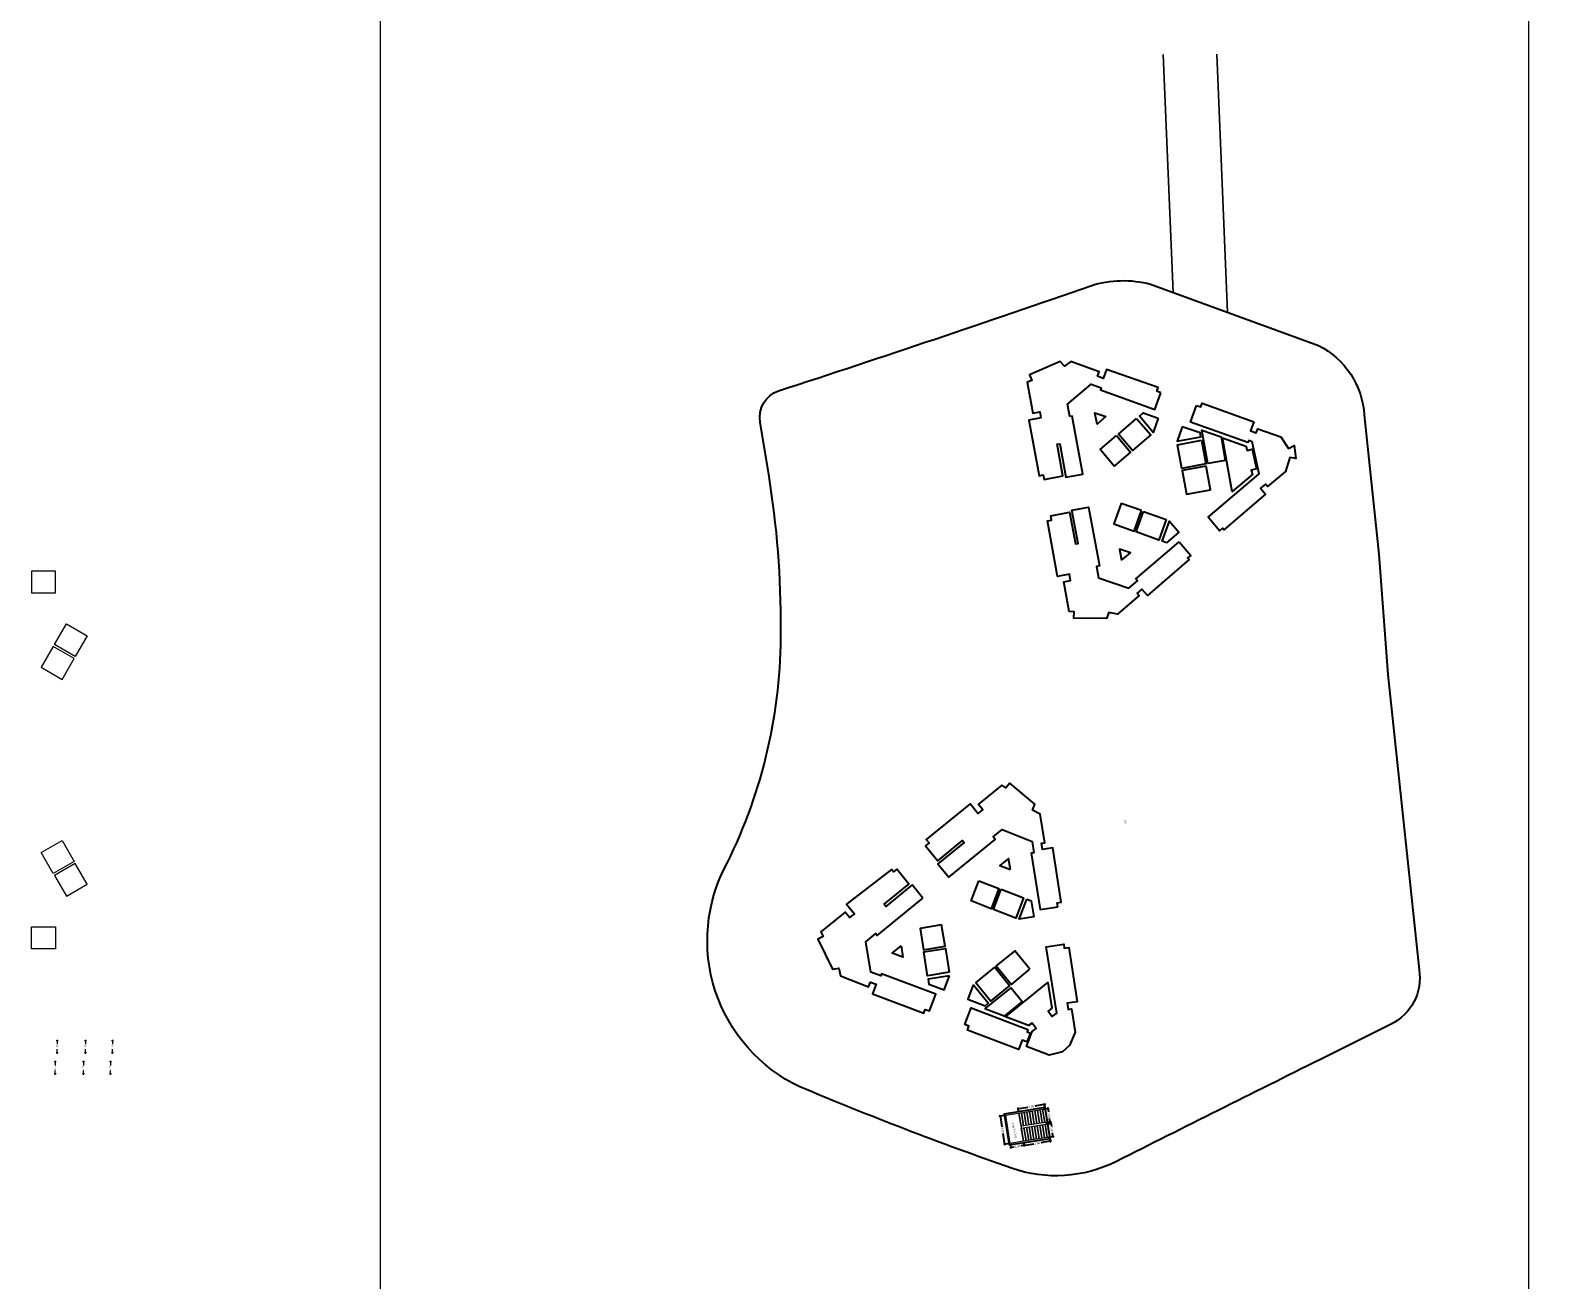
# Model space of a CAD drawing. Header units: metres. Extents: x 256329 to 886268, y -249371 to 355.
# Drawn here: x 286679.9 to 286850.1, y -1411 to -1270.8 of the extents above; entities that cross this region are included whole.
import ezdxf

# ---------------------------------------------------------------- set-up
doc = ezdxf.new("R2010")
doc.units = ezdxf.units.M
doc.header["$MEASUREMENT"] = 0
doc.header["$PDMODE"] = 35
doc.linetypes.add('CONTINOUS', pattern=[0])
doc.layers.get('0').update_dxf_attribs({"lineweight": 18})
doc.layers.get('Defpoints').update_dxf_attribs({"lineweight": 20})
doc.layers.add('A_TEXT', color=4, linetype='Continuous', lineweight=0, transparency=0.3)
for name, color, linetype, plot in [('BLK_2_FLR_3_BLT_UP_AREA', 7, 'Continuous', False), ('BLK_2_FLR_3_BLT_UP_AREA_DEDUCT', 7, 'Continuous', False), ('BLK_2_FLR_3_STAIR_5', 7, 'Continuous', False)]:
    doc.layers.add(name, color=color, linetype=linetype, plot=plot)
for name, color, linetype, lineweight in [('BLK_2_FLR_3_EXIT_WIDTH_DOOR', 1, 'Continuous', 0), ('BLK_2_FLR_3_EXIT_WIDTH_STAIR', 1, 'Continuous', 0), ('BLK_2_FLR_3_LIFT_1', 1, 'Continuous', 0), ('BLK_2_FLR_3_LIFT_11', 1, 'Continuous', 0), ('BLK_2_FLR_3_LIFT_12', 1, 'Continuous', 0), ('BLK_2_FLR_3_LIFT_5', 1, 'Continuous', 0), ('BLK_2_FLR_3_LIFT_6', 1, 'Continuous', 0), ('BLK_2_FLR_3_LIFT_7', 1, 'Continuous', 0), ('BLK_2_FLR_3_STAIR_5_FLIGHT_1', 7, 'Continuous', 0), ('BLK_2_FLR_3_STAIR_5_FLIGHT_2', 7, 'Continuous', 0), ('BLK_2_FLR_3_STAIR_5_LANDING_1', 7, 'Continuous', 0)]:
    doc.layers.add(name, color=color, linetype=linetype, lineweight=lineweight)
doc.styles.add('Arial', font='arial.ttf')
doc.styles.get("Standard").update_dxf_attribs({"font": 'arial.ttf'})
doc.dimstyles.new('METRIC DIM', dxfattribs={"dimtxt": 0.23, "dimasz": 0.18, "dimexe": 0.1, "dimexo": 0.1, "dimgap": 0.09, "dimtad": 0, "dimzin": 0, "dimdsep": 46, "dimtxsty": 'Standard', "dimblk": 'OBLIQUE', "dimcen": 0, "dimdle": 0.1, "dimclrd": 147, "dimclre": 147, "dimclrt": 7, "dimadec": 0, "dimazin": 0, "dimtfac": 1, "dimtofl": 0, "dimtmove": 0, "dimatfit": 2, "dimfxl": 0.125, "dimtolj": 1, "dimtzin": 0, "dimarcsym": 0})
doc.dimstyles.new('RM DIM', dxfattribs={"dimtxt": 0.15, "dimasz": 0.1, "dimexe": 0.1, "dimexo": 0.1, "dimgap": 0.09, "dimtad": 0, "dimzin": 0, "dimdsep": 46, "dimtxsty": 'Standard', "dimblk": 'OBLIQUE', "dimcen": 0, "dimdle": 0.1, "dimclrd": 147, "dimclre": 147, "dimclrt": 7, "dimadec": 0, "dimazin": 0, "dimtfac": 1, "dimtofl": 0, "dimtmove": 1, "dimatfit": 2, "dimfxl": 0.125, "dimtolj": 1, "dimtzin": 0, "dimlwd": -1, "dimlwe": -1, "dimarcsym": 0})

# ---------------------------------------------------------------- blocks, each defined once
blk = doc.blocks.new('_Oblique')
at = {"color": 0, "linetype": 'ByBlock', "lineweight": -2}
blk.add_line((-0.5, -0.5), (0.5, 0.5), dxfattribs=at)
blk = doc.blocks.new('*D1407')
at = {"layer": 'BLK_2_FLR_3_STAIR_5_FLIGHT_1', "color": 147, "lineweight": -2, "transparency": 16777216}
for p, q in [((286794.331506, -1395.067885), (286794.404875, -1395.52654)), ((286791.327996, -1395.91746), (286792.524537, -1395.726056)), ((286791.369168, -1395.541754), (286791.442537, -1396.000409)), ((286794.487824, -1395.412), (286793.291283, -1395.603404))]:
    blk.add_line(p, q, dxfattribs=at)
at = {"layer": 'Defpoints', "color": 0, "linetype": 'CONTINOUS', "transparency": 16777216}
for p in [(286794.315711, -1394.96914, 101009.856447), (286791.353372, -1395.44301, 101009.856447), (286791.426741, -1395.901665)]:
    blk.add_point(p, dxfattribs=at)
at = {"layer": 'BLK_2_FLR_3_STAIR_5_FLIGHT_1', "color": 147, "linetype": 'CONTINOUS', "lineweight": -2, "transparency": 16777216, "xscale": 0.18, "yscale": 0.18, "zscale": 0.18}
for p, rotation in [((286791.426741, -1395.901665), 189.088307), ((286794.389079, -1395.427795), 9.088307)]:
    blk.add_blockref('_Oblique', p, dxfattribs=dict(at, rotation=rotation))
at = {"layer": 'BLK_2_FLR_3_STAIR_5_FLIGHT_1', "color": 7, "linetype": 'CONTINOUS', "transparency": 16777216, "insert": (286792.90791, -1395.66473), "char_height": 0.23, "attachment_point": 5, "rotation": 9.08830687}
blk.add_mtext('\\A1;3.00', dxfattribs=at)
blk = doc.blocks.new('*D1408')
at = {"layer": 'BLK_2_FLR_3_STAIR_5_FLIGHT_1', "color": 147, "lineweight": -2, "transparency": 16777216}
for p, q in [((286793.883057, -1393.521038), (286794.530157, -1393.417524)), ((286794.415617, -1393.334575), (286794.490114, -1393.800286)), ((286794.119717, -1395.000492), (286794.766817, -1394.896979)), ((286794.683869, -1395.011519), (286794.609371, -1394.545808))]:
    blk.add_line(p, q, dxfattribs=at)
at = {"layer": 'Defpoints', "color": 0, "linetype": 'CONTINOUS', "transparency": 16777216}
for p in [(286794.431412, -1393.43332), (286793.784312, -1393.536833, 101009.856447), (286794.020973, -1395.016288, 101009.856447)]:
    blk.add_point(p, dxfattribs=at)
at = {"layer": 'BLK_2_FLR_3_STAIR_5_FLIGHT_1', "color": 147, "linetype": 'CONTINOUS', "lineweight": -2, "transparency": 16777216, "xscale": 0.18, "yscale": 0.18, "zscale": 0.18}
for p, rotation in [((286794.431412, -1393.43332), 99.08830700000001), ((286794.668073, -1394.912775), 279.088307)]:
    blk.add_blockref('_Oblique', p, dxfattribs=dict(at, rotation=rotation))
at = {"layer": 'BLK_2_FLR_3_STAIR_5_FLIGHT_1', "color": 7, "linetype": 'CONTINOUS', "transparency": 16777216, "insert": (286794.549743, -1394.173047), "char_height": 0.23, "attachment_point": 5, "rotation": 279.08830687}
blk.add_mtext('\\A1;1.50', dxfattribs=at)
blk = doc.blocks.new('*D1409')
at = {"layer": 'BLK_2_FLR_3_STAIR_5_FLIGHT_2', "color": 147, "lineweight": -2, "transparency": 16777216}
for p, q in [((286793.613736, -1391.842506), (286794.215476, -1391.746249)), ((286794.100936, -1391.6633), (286794.175571, -1392.129868)), ((286793.850671, -1393.323675), (286794.452411, -1393.227418)), ((286794.369462, -1393.341959), (286794.294828, -1392.87539))]:
    blk.add_line(p, q, dxfattribs=at)
at = {"layer": 'Defpoints', "color": 0, "linetype": 'CONTINOUS', "transparency": 16777216}
for p in [(286794.116732, -1391.762045), (286793.514992, -1391.858302, 101009.856447), (286793.751927, -1393.339471, 101009.856447)]:
    blk.add_point(p, dxfattribs=at)
at = {"layer": 'BLK_2_FLR_3_STAIR_5_FLIGHT_2', "color": 147, "linetype": 'CONTINOUS', "lineweight": -2, "transparency": 16777216, "xscale": 0.18, "yscale": 0.18, "zscale": 0.18}
for p, rotation in [((286794.116732, -1391.762045), 99.08830700000001), ((286794.353667, -1393.243214), 279.088307)]:
    blk.add_blockref('_Oblique', p, dxfattribs=dict(at, rotation=rotation))
at = {"layer": 'BLK_2_FLR_3_STAIR_5_FLIGHT_2', "color": 7, "linetype": 'CONTINOUS', "transparency": 16777216, "insert": (286794.235199, -1392.502629), "char_height": 0.23, "attachment_point": 5, "rotation": 279.08830687}
blk.add_mtext('\\A1;1.50', dxfattribs=at)
blk = doc.blocks.new('*D1410')
at = {"layer": 'BLK_2_FLR_3_STAIR_5_FLIGHT_2', "color": 147, "lineweight": -2, "transparency": 16777216}
for p, q in [((286790.67016, -1391.805149), (286791.866713, -1391.613714)), ((286790.832388, -1392.186153), (286790.753106, -1391.690606)), ((286793.83001, -1391.299611), (286792.633456, -1391.491045)), ((286793.794749, -1391.712211), (286793.715467, -1391.216664))]:
    blk.add_line(p, q, dxfattribs=at)
at = {"layer": 'Defpoints', "color": 0, "linetype": 'CONTINOUS', "transparency": 16777216}
for p in [(286790.768904, -1391.789351), (286793.810547, -1391.810955, 101009.856447), (286790.848186, -1392.284897, 101009.856447)]:
    blk.add_point(p, dxfattribs=at)
at = {"layer": 'BLK_2_FLR_3_STAIR_5_FLIGHT_2', "color": 147, "linetype": 'CONTINOUS', "lineweight": -2, "transparency": 16777216, "xscale": 0.18, "yscale": 0.18, "zscale": 0.18}
for p, rotation in [((286790.768904, -1391.789351), 189.089603), ((286793.731265, -1391.315409), 9.089603)]:
    blk.add_blockref('_Oblique', p, dxfattribs=dict(at, rotation=rotation))
at = {"layer": 'BLK_2_FLR_3_STAIR_5_FLIGHT_2', "color": 7, "linetype": 'CONTINOUS', "transparency": 16777216, "insert": (286792.250085, -1391.55238), "char_height": 0.23, "attachment_point": 5, "rotation": 9.08960282}
blk.add_mtext('\\A1;3.00', dxfattribs=at)
blk = doc.blocks.new('*D1411')
at = {"layer": 'BLK_2_FLR_3_STAIR_5_LANDING_1', "color": 147, "lineweight": -2, "transparency": 16777216}
for p, q in [((286789.846827, -1396.154395), (286790.313396, -1396.079761)), ((286789.887999, -1395.778689), (286789.961368, -1396.237344)), ((286791.525486, -1395.885869), (286791.058917, -1395.960504)), ((286791.369168, -1395.541754), (286791.442537, -1396.000409))]:
    blk.add_line(p, q, dxfattribs=at)
at = {"layer": 'Defpoints', "color": 0, "linetype": 'CONTINOUS', "transparency": 16777216}
for p in [(286789.872203, -1395.679945, 101009.856447), (286789.945572, -1396.1386), (286791.353372, -1395.44301, 101009.856447)]:
    blk.add_point(p, dxfattribs=at)
at = {"layer": 'BLK_2_FLR_3_STAIR_5_LANDING_1', "color": 147, "linetype": 'CONTINOUS', "lineweight": -2, "transparency": 16777216, "xscale": 0.18, "yscale": 0.18, "zscale": 0.18}
for p, rotation in [((286789.945572, -1396.1386), 189.088307), ((286791.426741, -1395.901665), 9.088307)]:
    blk.add_blockref('_Oblique', p, dxfattribs=dict(at, rotation=rotation))
at = {"layer": 'BLK_2_FLR_3_STAIR_5_LANDING_1', "color": 7, "linetype": 'CONTINOUS', "transparency": 16777216, "insert": (286790.686157, -1396.020132), "char_height": 0.23, "attachment_point": 5, "rotation": 9.08830687}
blk.add_mtext('\\A1;1.50', dxfattribs=at)
blk = doc.blocks.new('*D1412')
at = {"layer": 'BLK_2_FLR_3_STAIR_5_LANDING_1', "color": 147, "lineweight": -2, "transparency": 16777216}
for p, q in [((286789.268272, -1392.537627), (286788.655493, -1392.63565)), ((286788.738442, -1392.52111), (286788.945505, -1393.815538)), ((286789.27522, -1395.876712), (286789.068157, -1394.582284)), ((286789.773459, -1395.69574), (286789.16068, -1395.793763))]:
    blk.add_line(p, q, dxfattribs=at)
at = {"layer": 'Defpoints', "color": 0, "linetype": 'CONTINOUS', "transparency": 16777216}
for p in [(286788.754238, -1392.619855), (286789.367017, -1392.521832, 101009.856447), (286789.872203, -1395.679945, 101009.856447)]:
    blk.add_point(p, dxfattribs=at)
at = {"layer": 'BLK_2_FLR_3_STAIR_5_LANDING_1', "color": 147, "linetype": 'CONTINOUS', "lineweight": -2, "transparency": 16777216, "xscale": 0.18, "yscale": 0.18, "zscale": 0.18}
for p, rotation in [((286788.754238, -1392.619855), 99.08830700000001), ((286789.259424, -1395.777968), 279.088307)]:
    blk.add_blockref('_Oblique', p, dxfattribs=dict(at, rotation=rotation))
at = {"layer": 'BLK_2_FLR_3_STAIR_5_LANDING_1', "color": 7, "linetype": 'CONTINOUS', "transparency": 16777216, "insert": (286789.006831, -1394.198911), "char_height": 0.23, "attachment_point": 5, "rotation": 279.08830687}
blk.add_mtext('\\A1;3.20', dxfattribs=at)
blk = doc.blocks.new('*D1457')
at = {"layer": 'BLK_2_FLR_3_EXIT_WIDTH_DOOR', "color": 147, "ltscale": 0.1, "transparency": 16777216}
for p, q in [((286683.057448, -1384.160685), (286682.832448, -1384.160685)), ((286682.932448, -1384.060685), (286682.932448, -1384.568729)), ((286683.057448, -1385.532285), (286682.832448, -1385.532285)), ((286682.932448, -1385.632285), (286682.932448, -1385.124241))]:
    blk.add_line(p, q, dxfattribs=at)
at = {"layer": 'Defpoints', "color": 0, "ltscale": 0.1, "transparency": 16777216}
for p in [(286683.239511, -1384.160685), (286682.932448, -1385.532285), (286683.239511, -1385.532285)]:
    blk.add_point(p, dxfattribs=at)
at = {"layer": 'BLK_2_FLR_3_EXIT_WIDTH_DOOR', "color": 147, "ltscale": 0.1, "transparency": 16777216, "xscale": 0.1, "yscale": 0.1, "zscale": 0.1}
for p, rotation in [((286682.932448, -1384.160685), 90), ((286682.932448, -1385.532285), 270)]:
    blk.add_blockref('_Oblique', p, dxfattribs=dict(at, rotation=rotation))
at = {"layer": 'BLK_2_FLR_3_EXIT_WIDTH_DOOR', "color": 7, "ltscale": 0.1, "transparency": 16777216, "insert": (286682.932448, -1384.846485), "char_height": 0.15, "attachment_point": 5, "rotation": 90}
blk.add_mtext('\\A1;1.37', dxfattribs=at)
blk = doc.blocks.new('*D1458')
at = {"layer": 'BLK_2_FLR_3_EXIT_WIDTH_STAIR', "color": 147, "ltscale": 0.1, "transparency": 16777216}
for p, q in [((286686.230615, -1384.160685), (286686.005615, -1384.160685)), ((286686.105615, -1384.060685), (286686.105615, -1384.568729)), ((286686.230615, -1385.532285), (286686.005615, -1385.532285)), ((286686.105615, -1385.632285), (286686.105615, -1385.124241))]:
    blk.add_line(p, q, dxfattribs=at)
at = {"layer": 'Defpoints', "color": 0, "ltscale": 0.1, "transparency": 16777216}
for p in [(286686.412678, -1384.160685), (286686.105615, -1385.532285), (286686.412678, -1385.532285)]:
    blk.add_point(p, dxfattribs=at)
at = {"layer": 'BLK_2_FLR_3_EXIT_WIDTH_STAIR', "color": 147, "ltscale": 0.1, "transparency": 16777216, "xscale": 0.1, "yscale": 0.1, "zscale": 0.1}
for p, rotation in [((286686.105615, -1384.160685), 90), ((286686.105615, -1385.532285), 270)]:
    blk.add_blockref('_Oblique', p, dxfattribs=dict(at, rotation=rotation))
at = {"layer": 'BLK_2_FLR_3_EXIT_WIDTH_STAIR', "color": 7, "ltscale": 0.1, "transparency": 16777216, "insert": (286686.105615, -1384.846485), "char_height": 0.15, "attachment_point": 5, "rotation": 90}
blk.add_mtext('\\A1;1.37', dxfattribs=at)
blk = doc.blocks.new('*D1459')
at = {"layer": 'BLK_2_FLR_3_EXIT_WIDTH_STAIR', "color": 147, "ltscale": 0.1, "transparency": 16777216}
for p, q in [((286689.250145, -1384.160685), (286689.025145, -1384.160685)), ((286689.125145, -1384.060685), (286689.125145, -1384.568729)), ((286689.250145, -1385.532285), (286689.025145, -1385.532285)), ((286689.125145, -1385.632285), (286689.125145, -1385.124241))]:
    blk.add_line(p, q, dxfattribs=at)
at = {"layer": 'Defpoints', "color": 0, "ltscale": 0.1, "transparency": 16777216}
for p in [(286689.432208, -1384.160685), (286689.125145, -1385.532285), (286689.432208, -1385.532285)]:
    blk.add_point(p, dxfattribs=at)
at = {"layer": 'BLK_2_FLR_3_EXIT_WIDTH_STAIR', "color": 147, "ltscale": 0.1, "transparency": 16777216, "xscale": 0.1, "yscale": 0.1, "zscale": 0.1}
for p, rotation in [((286689.125145, -1384.160685), 90), ((286689.125145, -1385.532285), 270)]:
    blk.add_blockref('_Oblique', p, dxfattribs=dict(at, rotation=rotation))
at = {"layer": 'BLK_2_FLR_3_EXIT_WIDTH_STAIR', "color": 7, "ltscale": 0.1, "transparency": 16777216, "insert": (286689.125145, -1384.846485), "char_height": 0.15, "attachment_point": 5, "rotation": 90}
blk.add_mtext('\\A1;1.37', dxfattribs=at)
blk = doc.blocks.new('*D1461')
at = {"layer": 'BLK_2_FLR_3_EXIT_WIDTH_DOOR', "color": 147, "ltscale": 0.1, "transparency": 16777216}
for p, q in [((286682.836465, -1386.526639), (286682.611465, -1386.526639)), ((286682.711465, -1386.426639), (286682.711465, -1386.934684)), ((286682.836465, -1387.898239), (286682.611465, -1387.898239)), ((286682.711465, -1387.998239), (286682.711465, -1387.490195))]:
    blk.add_line(p, q, dxfattribs=at)
at = {"layer": 'Defpoints', "color": 0, "ltscale": 0.1, "transparency": 16777216}
for p in [(286683.018529, -1386.526639), (286682.711465, -1387.898239), (286683.018529, -1387.898239)]:
    blk.add_point(p, dxfattribs=at)
at = {"layer": 'BLK_2_FLR_3_EXIT_WIDTH_DOOR', "color": 147, "ltscale": 0.1, "transparency": 16777216, "xscale": 0.1, "yscale": 0.1, "zscale": 0.1}
for p, rotation in [((286682.711465, -1386.526639), 90), ((286682.711465, -1387.898239), 270)]:
    blk.add_blockref('_Oblique', p, dxfattribs=dict(at, rotation=rotation))
at = {"layer": 'BLK_2_FLR_3_EXIT_WIDTH_DOOR', "color": 7, "ltscale": 0.1, "transparency": 16777216, "insert": (286682.711465, -1387.212439), "char_height": 0.15, "attachment_point": 5, "rotation": 90}
blk.add_mtext('\\A1;1.37', dxfattribs=at)
blk = doc.blocks.new('*D1462')
at = {"layer": 'BLK_2_FLR_3_EXIT_WIDTH_STAIR', "color": 147, "ltscale": 0.1, "transparency": 16777216}
for p, q in [((286686.009632, -1386.526639), (286685.784632, -1386.526639)), ((286685.884632, -1386.426639), (286685.884632, -1386.934684)), ((286686.009632, -1387.898239), (286685.784632, -1387.898239)), ((286685.884632, -1387.998239), (286685.884632, -1387.490195))]:
    blk.add_line(p, q, dxfattribs=at)
at = {"layer": 'Defpoints', "color": 0, "ltscale": 0.1, "transparency": 16777216}
for p in [(286686.191695, -1386.526639), (286685.884632, -1387.898239), (286686.191695, -1387.898239)]:
    blk.add_point(p, dxfattribs=at)
at = {"layer": 'BLK_2_FLR_3_EXIT_WIDTH_STAIR', "color": 147, "ltscale": 0.1, "transparency": 16777216, "xscale": 0.1, "yscale": 0.1, "zscale": 0.1}
for p, rotation in [((286685.884632, -1386.526639), 90), ((286685.884632, -1387.898239), 270)]:
    blk.add_blockref('_Oblique', p, dxfattribs=dict(at, rotation=rotation))
at = {"layer": 'BLK_2_FLR_3_EXIT_WIDTH_STAIR', "color": 7, "ltscale": 0.1, "transparency": 16777216, "insert": (286685.884632, -1387.212439), "char_height": 0.15, "attachment_point": 5, "rotation": 90}
blk.add_mtext('\\A1;1.37', dxfattribs=at)
blk = doc.blocks.new('*D1463')
at = {"layer": 'BLK_2_FLR_3_EXIT_WIDTH_STAIR', "color": 147, "ltscale": 0.1, "transparency": 16777216}
for p, q in [((286689.029162, -1386.526639), (286688.804162, -1386.526639)), ((286688.904162, -1386.426639), (286688.904162, -1386.934684)), ((286689.029162, -1387.898239), (286688.804162, -1387.898239)), ((286688.904162, -1387.998239), (286688.904162, -1387.490195))]:
    blk.add_line(p, q, dxfattribs=at)
at = {"layer": 'Defpoints', "color": 0, "ltscale": 0.1, "transparency": 16777216}
for p in [(286689.211225, -1386.526639), (286688.904162, -1387.898239), (286689.211225, -1387.898239)]:
    blk.add_point(p, dxfattribs=at)
at = {"layer": 'BLK_2_FLR_3_EXIT_WIDTH_STAIR', "color": 147, "ltscale": 0.1, "transparency": 16777216, "xscale": 0.1, "yscale": 0.1, "zscale": 0.1}
for p, rotation in [((286688.904162, -1386.526639), 90), ((286688.904162, -1387.898239), 270)]:
    blk.add_blockref('_Oblique', p, dxfattribs=dict(at, rotation=rotation))
at = {"layer": 'BLK_2_FLR_3_EXIT_WIDTH_STAIR', "color": 7, "ltscale": 0.1, "transparency": 16777216, "insert": (286688.904162, -1387.212439), "char_height": 0.15, "attachment_point": 5, "rotation": 90}
blk.add_mtext('\\A1;1.37', dxfattribs=at)

msp = doc.modelspace()

# ---------------------------------------------------------------- linework, layer by layer
for points, elevation in [([(286719.223832, -1146.46156), (286848.028982, -1146.46156), (286848.028982, -1430.405804), (286719.223832, -1430.405804)], 101311.467758), ([(286807.044365, -1273.527697), (286808.154931, -1300.219836)], 101113.047509), ([(286814.265325, -1302.453037), (286813.060333, -1273.491406)], 101113.047509)]:
    msp.add_lwpolyline(points, close=True, dxfattribs=dict(elevation=elevation))
at = {"layer": 'BLK_2_FLR_3_BLT_UP_AREA', "color": 14, "linetype": 'CONTINOUS', "elevation": 101113.153553}
msp.add_lwpolyline([(286763.88499, -1311.254198, 0.004672), (286798.938383, -1299.459142, -0.144172), (286805.602034, -1299.286814), (286824.467567, -1306.181708, -0.26933), (286829.590677, -1313.961066), (286831.234112, -1329.566408), (286832.242766, -1343.090756), (286835.754329, -1376.197531, -0.334868), (286832.537815, -1382.335869), (286824.679398, -1386.266275, 0.001277), (286801.784377, -1397.717276, -0.202785), (286790.005128, -1398.471831, -0.015567), (286766.27614, -1389.341709, -0.430968), (286758.099096, -1364.256157, 0.117898), (286764.13011, -1338.101196, 0.042938), (286762.770181, -1320.598819), (286761.815347, -1314.796327, -0.370217)], format="xyb", close=True, dxfattribs=at)
at = {"layer": 'BLK_2_FLR_3_BLT_UP_AREA_DEDUCT', "color": 14, "linetype": 'CONTINOUS'}
for points, elevation in [([(286806.788253, -1311.468254), (286806.317727, -1311.299124), (286806.472936, -1310.866811), (286800.669725, -1308.857155), (286800.313896, -1309.856211), (286799.654495, -1309.621286), (286799.839649, -1309.101227), (286796.669958, -1307.972741), (286795.968047, -1308.476238), (286795.472789, -1307.97298), (286792.019903, -1309.438702), (286792.281078, -1310.087621), (286791.77108, -1310.292884), (286792.407692, -1313.743855), (286793.185026, -1313.601652), (286793.310992, -1314.290224), (286791.965177, -1314.541075), (286793.10413, -1320.777712), (286793.576769, -1320.691466), (286793.66653, -1321.18337), (286795.790431, -1320.795828), (286795.143278, -1317.249202), (286795.438459, -1317.19534), (286796.126347, -1320.942339), (286798.004009, -1320.599711), (286796.816853, -1314.093878), (286796.575405, -1314.137572), (286796.319753, -1312.732077), (286798.960829, -1310.513932), (286800.077272, -1310.91363), (286799.994913, -1311.14428), (286806.113695, -1313.344334)], 101215.477227), ([(286810.788632, -1312.895597), (286811.25972, -1313.063156), (286811.411528, -1312.642814), (286817.193245, -1314.713209), (286816.824683, -1315.747113), (286817.482423, -1315.980949), (286817.65346, -1315.500757), (286820.234236, -1316.419989), (286821.116667, -1317.712564), (286821.737215, -1317.380025), (286821.934404, -1318.835795), (286821.241659, -1318.735274), (286820.767336, -1320.290094), (286818.755817, -1321.999788), (286818.513879, -1321.715139), (286817.971305, -1322.172617), (286818.53464, -1322.855195), (286813.861998, -1326.851559), (286813.705136, -1326.668153), (286813.363002, -1326.958894), (286812.074706, -1325.442842), (286817.802573, -1320.575425), (286817.013486, -1316.955127), (286816.637949, -1316.821061), (286816.551095, -1317.06435), (286810.122095, -1314.769851)], 101215.477227), ([(286800.591297, -1314.144758), (286799.614538, -1314.972558), (286799.386643, -1313.712685)], 101316.55521), ([(286804.062508, -1314.347016), (286805.64175, -1316.205107), (286803.584962, -1317.953226), (286802.007638, -1316.096432)], 101215.477227), ([(286806.481912, -1314.334808), (286805.918011, -1315.911656), (286804.367831, -1314.088811), (286804.794301, -1313.724686)], 101316.618613), ([(286801.81188, -1316.262553), (286803.389806, -1318.119095), (286801.571187, -1319.680568), (286801.532945, -1319.710049), (286799.951077, -1317.843695)], 101215.490836), ([(286809.172215, -1315.295208), (286808.601817, -1316.894008), (286811.252257, -1316.409916), (286811.17392, -1315.981018)], 101316.618613), ([(286811.324531, -1316.804751), (286811.809399, -1319.45944), (286809.139713, -1319.948982), (286808.654097, -1317.293012)], 101316.618613), ([(286813.537601, -1316.427817), (286814.004832, -1319.06174), (286812.037462, -1319.421453), (286811.378376, -1315.679517)], 101311.604143), ([(286813.693683, -1316.522739), (286816.312895, -1317.464897), (286816.45423, -1317.933078), (286817.032553, -1317.814566), (286817.527101, -1320.001045), (286816.923065, -1320.139328), (286817.043684, -1320.630077), (286814.787677, -1322.532336)], 101215.477227), ([(286811.854163, -1319.7054), (286809.185174, -1320.194815), (286809.669367, -1322.855375), (286812.339282, -1322.36146)], 101215.477227), ([(286808.83533, -1328.194139), (286810.125855, -1329.71005), (286809.783129, -1330.001819), (286809.9479, -1330.192822), (286805.27563, -1334.223414), (286804.651367, -1333.494177), (286804.118114, -1333.948234), (286804.359151, -1334.232057), (286801.899803, -1336.320653), (286800.924443, -1336.119761), (286800.687168, -1336.778908), (286797.006959, -1336.74938), (286797.036006, -1336.050272), (286796.482676, -1335.991145), (286795.873463, -1332.667444), (286796.653692, -1332.525411), (286796.528151, -1331.835782), (286795.183972, -1332.082171), (286794.039289, -1325.84665), (286794.505846, -1325.761096), (286794.414871, -1325.264974), (286796.538439, -1324.875845), (286797.187448, -1328.417639), (286797.482549, -1328.363526), (286796.796947, -1324.628748), (286798.676011, -1324.285378), (286799.882314, -1330.900142), (286799.541224, -1330.96432), (286799.773712, -1332.238176), (286803.182521, -1333.391786), (286804.160764, -1332.561922), (286803.965839, -1332.332562)], 101215.477227), ([(286804.595113, -1324.690059), (286802.329976, -1323.897563), (286801.513421, -1326.186656), (286803.770064, -1327.00378)], 101215.477227), ([(286804.828032, -1324.782015), (286807.371079, -1325.689159), (286806.550741, -1327.988858), (286804.008987, -1327.078088)], 101215.76944), ([(286807.407988, -1328.294651), (286806.92723, -1328.123157), (286807.732613, -1325.865383), (286808.805973, -1327.112213)], 101215.477227), ([(286802.376776, -1330.259598), (286803.352569, -1329.431805), (286802.146909, -1329.000991)], 101316.55521), ([(286795.202683, -1369.133369), (286795.132255, -1368.689048), (286795.609125, -1368.612912), (286794.639709, -1362.526299), (286793.505564, -1362.707426), (286793.394339, -1362.007246), (286793.394339, -1362.010974), (286793.762084, -1361.948829), (286793.251673, -1358.762416), (286792.380038, -1358.280818), (286792.628379, -1357.625761), (286789.813228, -1355.255163), (286789.380705, -1355.805181), (286788.92188, -1355.490302), (286786.29783, -1357.619268), (286786.798234, -1358.234513), (286786.254432, -1358.67681), (286785.368812, -1357.585629), (286780.443768, -1361.584515), (286780.764437, -1361.979816), (286780.376294, -1362.294678), (286781.736595, -1363.971145), (286784.532692, -1361.702365), (286784.721701, -1361.935364), (286781.770178, -1364.329655), (286782.974012, -1365.811796), (286788.189075, -1361.575984), (286787.976879, -1361.298112), (286788.981823, -1360.481505), (286792.321711, -1361.821632), (286792.525294, -1363.088198), (286792.228065, -1363.135699), (286793.236563, -1369.446121)], 101215.224143), ([(286789.891704, -1364.972626), (286789.688233, -1363.708541), (286788.696046, -1364.516434)], 101311.467758), ([(286780.062831, -1368.178232), (286778.856506, -1366.693808), (286775.906716, -1369.090971), (286775.717488, -1368.85812), (286778.515292, -1366.584323), (286777.153724, -1364.908975), (286776.765576, -1365.224309), (286776.54712, -1364.958007), (286771.520054, -1368.829186), (286772.401392, -1369.914692), (286771.857952, -1370.35591), (286771.359858, -1369.742418), (286768.632236, -1371.950259), (286768.880171, -1372.465229), (286768.273111, -1372.760998), (286769.93602, -1376.119762), (286770.627319, -1376.009737), (286770.845758, -1376.899913), (286773.986812, -1378.103324), (286774.184771, -1377.586627), (286774.843075, -1377.823139), (286774.433617, -1378.89591), (286780.166087, -1381.074771), (286780.338005, -1380.64465), (286780.805469, -1380.822069), (286781.513111, -1378.95461), (286775.436912, -1376.652135), (286775.346443, -1376.879341), (286774.238211, -1376.457408), (286773.674051, -1373.054884), (286774.781379, -1372.152333), (286774.937213, -1372.343524)], 101215.224143), ([(286786.369931, -1366.215959), (286788.611382, -1367.07254), (286787.737234, -1369.358031), (286785.502994, -1368.481324)], 101215.67248), ([(286788.854875, -1367.166922), (286791.376507, -1368.130725), (286790.502359, -1370.416216), (286787.987939, -1369.432286)], 101215.54771), ([(286791.737166, -1368.268751), (286792.217236, -1368.45247), (286792.508002, -1370.273636), (286790.873472, -1370.52725)], 101215.224143), ([(286782.175969, -1371.179716), (286779.755463, -1371.566805), (286780.13568, -1373.950458), (286782.557738, -1373.57247)], 101316.509286), ([(286777.635913, -1373.51752), (286777.837878, -1374.781846), (286776.642214, -1374.32402)], 101316.55521), ([(286783.022738, -1376.482645), (286780.603524, -1376.870836), (286780.177656, -1374.204633), (286782.596829, -1373.819394)], 101316.55521), ([(286792.087768, -1376.146446), (286790.40797, -1374.078456), (286788.312875, -1375.780778), (286790.002661, -1377.848806)], 101215.308574), ([(286796.511412, -1384.699399), (286795.751441, -1385.395104), (286794.240548, -1385.803311), (286791.711329, -1384.825378), (286792.355826, -1383.138472), (286792.804221, -1382.807346), (286792.352654, -1382.195854), (286791.933949, -1382.46406), (286789.361324, -1381.481085), (286794.088494, -1377.644476), (286794.554183, -1380.530163), (286794.143449, -1380.835699), (286794.586096, -1381.430754), (286795.095194, -1381.065146), (286793.908589, -1373.642735), (286795.873147, -1373.328675), (286795.944159, -1373.772885), (286796.43714, -1373.712377), (286797.388019, -1379.790864), (286796.269777, -1379.96669), (286796.380727, -1380.661151), (286796.74432, -1380.602885), (286797.162068, -1383.209736)], 101215.181502), ([(286788.120648, -1375.909282), (286786.019914, -1377.624764), (286787.717746, -1379.727795), (286789.809876, -1378.021035)], 101316.55521), ([(286783.056938, -1376.876754), (286780.669137, -1377.25904), (286780.75646, -1377.827016), (286782.450906, -1378.465931)], 101215.224143), ([(286785.726244, -1377.897651), (286785.125081, -1379.497383), (286787.080931, -1380.241421), (286787.410154, -1379.970492)], 101215.224143), ([(286787.038632, -1380.593607), (286789.97535, -1378.219631), (286791.2328, -1379.767671), (286789.1879, -1381.414821)], 101311.464475), ([(286792.133651, -1383.299431), (286791.755305, -1384.288457), (286791.211218, -1384.096912), (286790.807399, -1385.156748), (286785.069404, -1382.962927), (286785.239979, -1382.518106), (286784.772773, -1382.33892), (286785.485099, -1380.481613), (286791.86104, -1382.918458), (286791.76872, -1383.159883)], 101215.224143)]:
    msp.add_lwpolyline(points, close=True, dxfattribs=dict(at, elevation=elevation))
at = {"layer": 'BLK_2_FLR_3_LIFT_1', "color": 1, "linetype": 'ByBlock', "lineweight": 9, "elevation": 0.085282}
msp.add_lwpolyline([(286680.045363, -1333.93165), (286682.745976, -1333.93165), (286682.745976, -1331.482325), (286680.045363, -1331.482325)], close=True, dxfattribs=at)
at = {"layer": 'BLK_2_FLR_3_LIFT_11', "color": 1, "linetype": 'ByBlock', "lineweight": 9, "elevation": 0.085282}
msp.add_lwpolyline([(286684.831537, -1364.054579), (286682.493202, -1365.404464), (286681.143317, -1363.066129), (286683.481652, -1361.716244)], close=True, dxfattribs=at)
at = {"layer": 'BLK_2_FLR_3_LIFT_12', "color": 2, "linetype": 'ByBlock', "lineweight": 9, "elevation": 0.166737}
msp.add_lwpolyline([(286683.975095, -1367.955259), (286686.301298, -1366.612378), (286684.951414, -1364.274043), (286682.622649, -1365.618403)], close=True, dxfattribs=at)
at = {"layer": 'BLK_2_FLR_3_LIFT_5', "color": 1, "linetype": 'ByBlock', "lineweight": 9, "elevation": 0.085282}
msp.add_lwpolyline([(286684.831537, -1341.282225), (286682.493202, -1339.93234), (286681.143317, -1342.270675), (286683.481652, -1343.62056)], close=True, dxfattribs=at)
at = {"layer": 'BLK_2_FLR_3_LIFT_6', "color": 2, "linetype": 'ByBlock', "lineweight": 9, "elevation": 0.166737}
msp.add_lwpolyline([(286683.975095, -1337.381544), (286686.301298, -1338.724426), (286684.951414, -1341.062761), (286682.622649, -1339.718401)], close=True, dxfattribs=at)
at = {"layer": 'BLK_2_FLR_3_LIFT_7', "color": 1, "linetype": 'ByBlock', "lineweight": 9, "elevation": 0.085282}
msp.add_lwpolyline([(286680.045363, -1371.405154), (286682.745976, -1371.405154), (286682.745976, -1373.854479), (286680.045363, -1373.854479)], close=True, dxfattribs=at)
at = {"layer": 'BLK_2_FLR_3_STAIR_5', "color": 7, "linetype": 'CONTINOUS', "elevation": 101009.856447}
msp.add_lwpolyline([(286794.340187, -1395.117132), (286793.78683, -1391.66291), (286793.78683, -1391.66291), (286789.191771, -1392.397958), (286789.74778, -1395.851755), (286794.340187, -1395.117132)], close=True, dxfattribs=at)
at = {"layer": 'BLK_2_FLR_3_STAIR_5_FLIGHT_1', "linetype": 'CONTINOUS', "elevation": 101009.856447}
msp.add_lwpolyline([(286791.116712, -1393.963555), (286794.07905, -1393.489686), (286794.315711, -1394.96914), (286791.353372, -1395.44301), (286791.116712, -1393.963555)], close=True, dxfattribs=at)
at = {"layer": 'BLK_2_FLR_3_STAIR_5_FLIGHT_1', "color": 3, "linetype": 'CONTINOUS', "elevation": 101009.856447}
for points in [[(286794.07905, -1393.489686), (286794.315711, -1394.96914)], [(286791.116712, -1393.963555), (286791.353372, -1395.44301)], [(286791.649606, -1395.395623), (286791.412946, -1393.916168)], [(286791.94584, -1395.348236), (286791.70918, -1393.868781)], [(286792.242074, -1395.300849), (286792.005413, -1393.821394)], [(286792.538308, -1395.253462), (286792.301647, -1393.774007)], [(286792.834542, -1395.206075), (286792.597881, -1393.72662)], [(286793.130775, -1395.158688), (286792.894115, -1393.679233)], [(286793.427009, -1395.111301), (286793.190349, -1393.631847)], [(286793.7235, -1395.063873), (286793.486839, -1393.584418)], [(286793.782816, -1393.537073), (286794.019477, -1395.016527)]]:
    msp.add_lwpolyline(points, close=True, dxfattribs=at)
at = {"layer": 'BLK_2_FLR_3_STAIR_5_FLIGHT_2', "color": 7, "linetype": 'CONTINOUS', "elevation": 101009.856447}
msp.add_lwpolyline([(286790.848186, -1392.284897), (286793.810524, -1391.811027), (286794.047459, -1393.292196), (286791.085121, -1393.766066), (286790.848186, -1392.284897)], close=True, dxfattribs=at)
at = {"layer": 'BLK_2_FLR_3_STAIR_5_FLIGHT_2', "color": 3, "linetype": 'CONTINOUS', "elevation": 101009.856447}
for points in [[(286794.047459, -1393.292196), (286793.810524, -1391.811027)], [(286791.085121, -1393.766066), (286790.848186, -1392.284897)], [(286791.381354, -1393.718679), (286791.14442, -1392.23751)], [(286791.677588, -1393.671292), (286791.440653, -1392.190123)], [(286791.973822, -1393.623905), (286791.736887, -1392.142736)], [(286792.270056, -1393.576518), (286792.033121, -1392.095349)], [(286792.56629, -1393.529131), (286792.329355, -1392.047962)], [(286792.862524, -1393.481744), (286792.625589, -1392.000575)], [(286793.158757, -1393.434357), (286792.921822, -1391.953188)], [(286793.455248, -1393.386929), (286793.218313, -1391.90576)], [(286793.751225, -1393.339583), (286793.51429, -1391.858414)]]:
    msp.add_lwpolyline(points, close=True, dxfattribs=at)
at = {"layer": 'BLK_2_FLR_3_STAIR_5_LANDING_1', "color": 7, "linetype": 'CONTINOUS', "elevation": 101009.856447}
msp.add_lwpolyline([(286789.367017, -1392.521832), (286790.848186, -1392.284897), (286791.353372, -1395.44301), (286789.872203, -1395.679945), (286789.367017, -1392.521832)], close=True, dxfattribs=at)

# ---------------------------------------------------------------- texts
at = {"layer": 'A_TEXT', "lineweight": 0, "char_height": 0.2, "width": 2.485498, "attachment_point": 7, "rotation": 99.08830687, "style": 'Arial'}
for insert in [(286803.032588, -1360.225093, 101009.820904), (286794.368799, -1394.849981, 101009.820904)]:
    msp.add_mtext('\\pxi2.2673;UP', dxfattribs=dict(at, insert=insert))
at = {"layer": 'BLK_2_FLR_3_STAIR_5', "color": 7, "linetype": 'CONTINOUS', "insert": (286790.404376, -1395.137873), "char_height": 0.2, "attachment_point": 1, "rotation": 101.72227527}
msp.add_mtext_dynamic_manual_height_columns('FLR_HT_M=4', width=2.272281, gutter_width=0.405, heights=[0.300679], dxfattribs=at)

# ---------------------------------------------------------------- dimensions: what is measured, and where the dimension line sits
at = {"layer": 'BLK_2_FLR_3_EXIT_WIDTH_DOOR', "color": 1, "ltscale": 0.1}
dim = msp.add_linear_dim(base=(286682.932448, -1385.532285), p1=(286683.239511, -1384.160685), p2=(286683.239511, -1385.532285), angle=90, dimstyle='RM DIM', override={"dimfxlon": 1, "dimarcsym": 1}, dxfattribs=at)
dim.commit()
dim.dimension.update_dxf_attribs({"geometry": '*D1457', "text_midpoint": (286682.932448, -1384.846485)})
at = {"layer": 'BLK_2_FLR_3_EXIT_WIDTH_DOOR', "color": 3, "ltscale": 0.1}
dim = msp.add_linear_dim(base=(286682.711465, -1387.898239), p1=(286683.018529, -1386.526639), p2=(286683.018529, -1387.898239), angle=90, dimstyle='RM DIM', override={"dimfxlon": 1, "dimarcsym": 1}, dxfattribs=at)
dim.commit()
dim.dimension.update_dxf_attribs({"geometry": '*D1461', "text_midpoint": (286682.711465, -1387.212439)})
at = {"layer": 'BLK_2_FLR_3_EXIT_WIDTH_STAIR', "color": 7, "ltscale": 0.1}
for base, p1, p2, picture, middle in [((286686.105615, -1385.532285), (286686.412678, -1384.160685), (286686.412678, -1385.532285), '*D1458', (286686.105615, -1384.846485)), ((286689.125145, -1385.532285), (286689.432208, -1384.160685), (286689.432208, -1385.532285), '*D1459', (286689.125145, -1384.846485)), ((286685.884632, -1387.898239), (286686.191695, -1386.526639), (286686.191695, -1387.898239), '*D1462', (286685.884632, -1387.212439)), ((286688.904162, -1387.898239), (286689.211225, -1386.526639), (286689.211225, -1387.898239), '*D1463', (286688.904162, -1387.212439))]:
    dim = msp.add_linear_dim(base=base, p1=p1, p2=p2, angle=90, dimstyle='RM DIM', override={"dimfxlon": 1, "dimarcsym": 1}, dxfattribs=at)
    dim.commit()
    dim.dimension.update_dxf_attribs({"geometry": picture, "text_midpoint": middle})
at = {"layer": 'BLK_2_FLR_3_STAIR_5_FLIGHT_1', "color": 2, "linetype": 'CONTINOUS'}
dim = msp.add_aligned_dim(p1=(286794.020973, -1395.016288, 101009.856447), p2=(286793.784312, -1393.536833, 101009.856447), distance=-0.655327, dimstyle='METRIC DIM', override={"dimfxl": 0.18}, dxfattribs=at)
dim.commit()
dim.dimension.update_dxf_attribs({"geometry": '*D1408', "text_midpoint": (286794.549743, -1394.173047)})
at = {"layer": 'BLK_2_FLR_3_STAIR_5_FLIGHT_1', "color": 1, "linetype": 'CONTINOUS'}
dim = msp.add_aligned_dim(p1=(286794.315711, -1394.96914, 101009.856447), p2=(286791.353372, -1395.44301, 101009.856447), distance=0.464486, dimstyle='METRIC DIM', override={"dimfxl": 0.18}, dxfattribs=at)
dim.commit()
dim.dimension.update_dxf_attribs({"geometry": '*D1407', "text_midpoint": (286792.90791, -1395.66473)})
at = {"layer": 'BLK_2_FLR_3_STAIR_5_FLIGHT_2', "color": 1, "linetype": 'CONTINOUS'}
dim = msp.add_aligned_dim(p1=(286793.810547, -1391.810955, 101009.856447), p2=(286790.848186, -1392.284897, 101009.856447), distance=-0.501848, dimstyle='METRIC DIM', override={"dimfxl": 0.18}, dxfattribs=at)
dim.commit()
dim.dimension.update_dxf_attribs({"geometry": '*D1410', "text_midpoint": (286792.250085, -1391.55238)})
at = {"layer": 'BLK_2_FLR_3_STAIR_5_FLIGHT_2', "color": 2, "linetype": 'CONTINOUS'}
dim = msp.add_aligned_dim(p1=(286793.751927, -1393.339471, 101009.856447), p2=(286793.514992, -1391.858302, 101009.856447), distance=-0.60939, dimstyle='METRIC DIM', override={"dimfxl": 0.18}, dxfattribs=at)
dim.commit()
dim.dimension.update_dxf_attribs({"geometry": '*D1409', "text_midpoint": (286794.235199, -1392.502629)})
at = {"layer": 'BLK_2_FLR_3_STAIR_5_LANDING_1', "color": 2, "linetype": 'CONTINOUS'}
dim = msp.add_aligned_dim(p1=(286789.872203, -1395.679945, 101009.856447), p2=(286789.367017, -1392.521832, 101009.856447), distance=0.62057, dimstyle='METRIC DIM', override={"dimfxl": 0.18}, dxfattribs=at)
dim.commit()
dim.dimension.update_dxf_attribs({"geometry": '*D1412', "text_midpoint": (286789.006831, -1394.198911)})
at = {"layer": 'BLK_2_FLR_3_STAIR_5_LANDING_1', "color": 1, "linetype": 'CONTINOUS'}
dim = msp.add_aligned_dim(p1=(286791.353372, -1395.44301, 101009.856447), p2=(286789.872203, -1395.679945, 101009.856447), distance=0.464486, dimstyle='METRIC DIM', override={"dimfxl": 0.18}, dxfattribs=at)
dim.commit()
dim.dimension.update_dxf_attribs({"geometry": '*D1411', "text_midpoint": (286790.686157, -1396.020132)})

doc.saveas('drawing.dxf')
